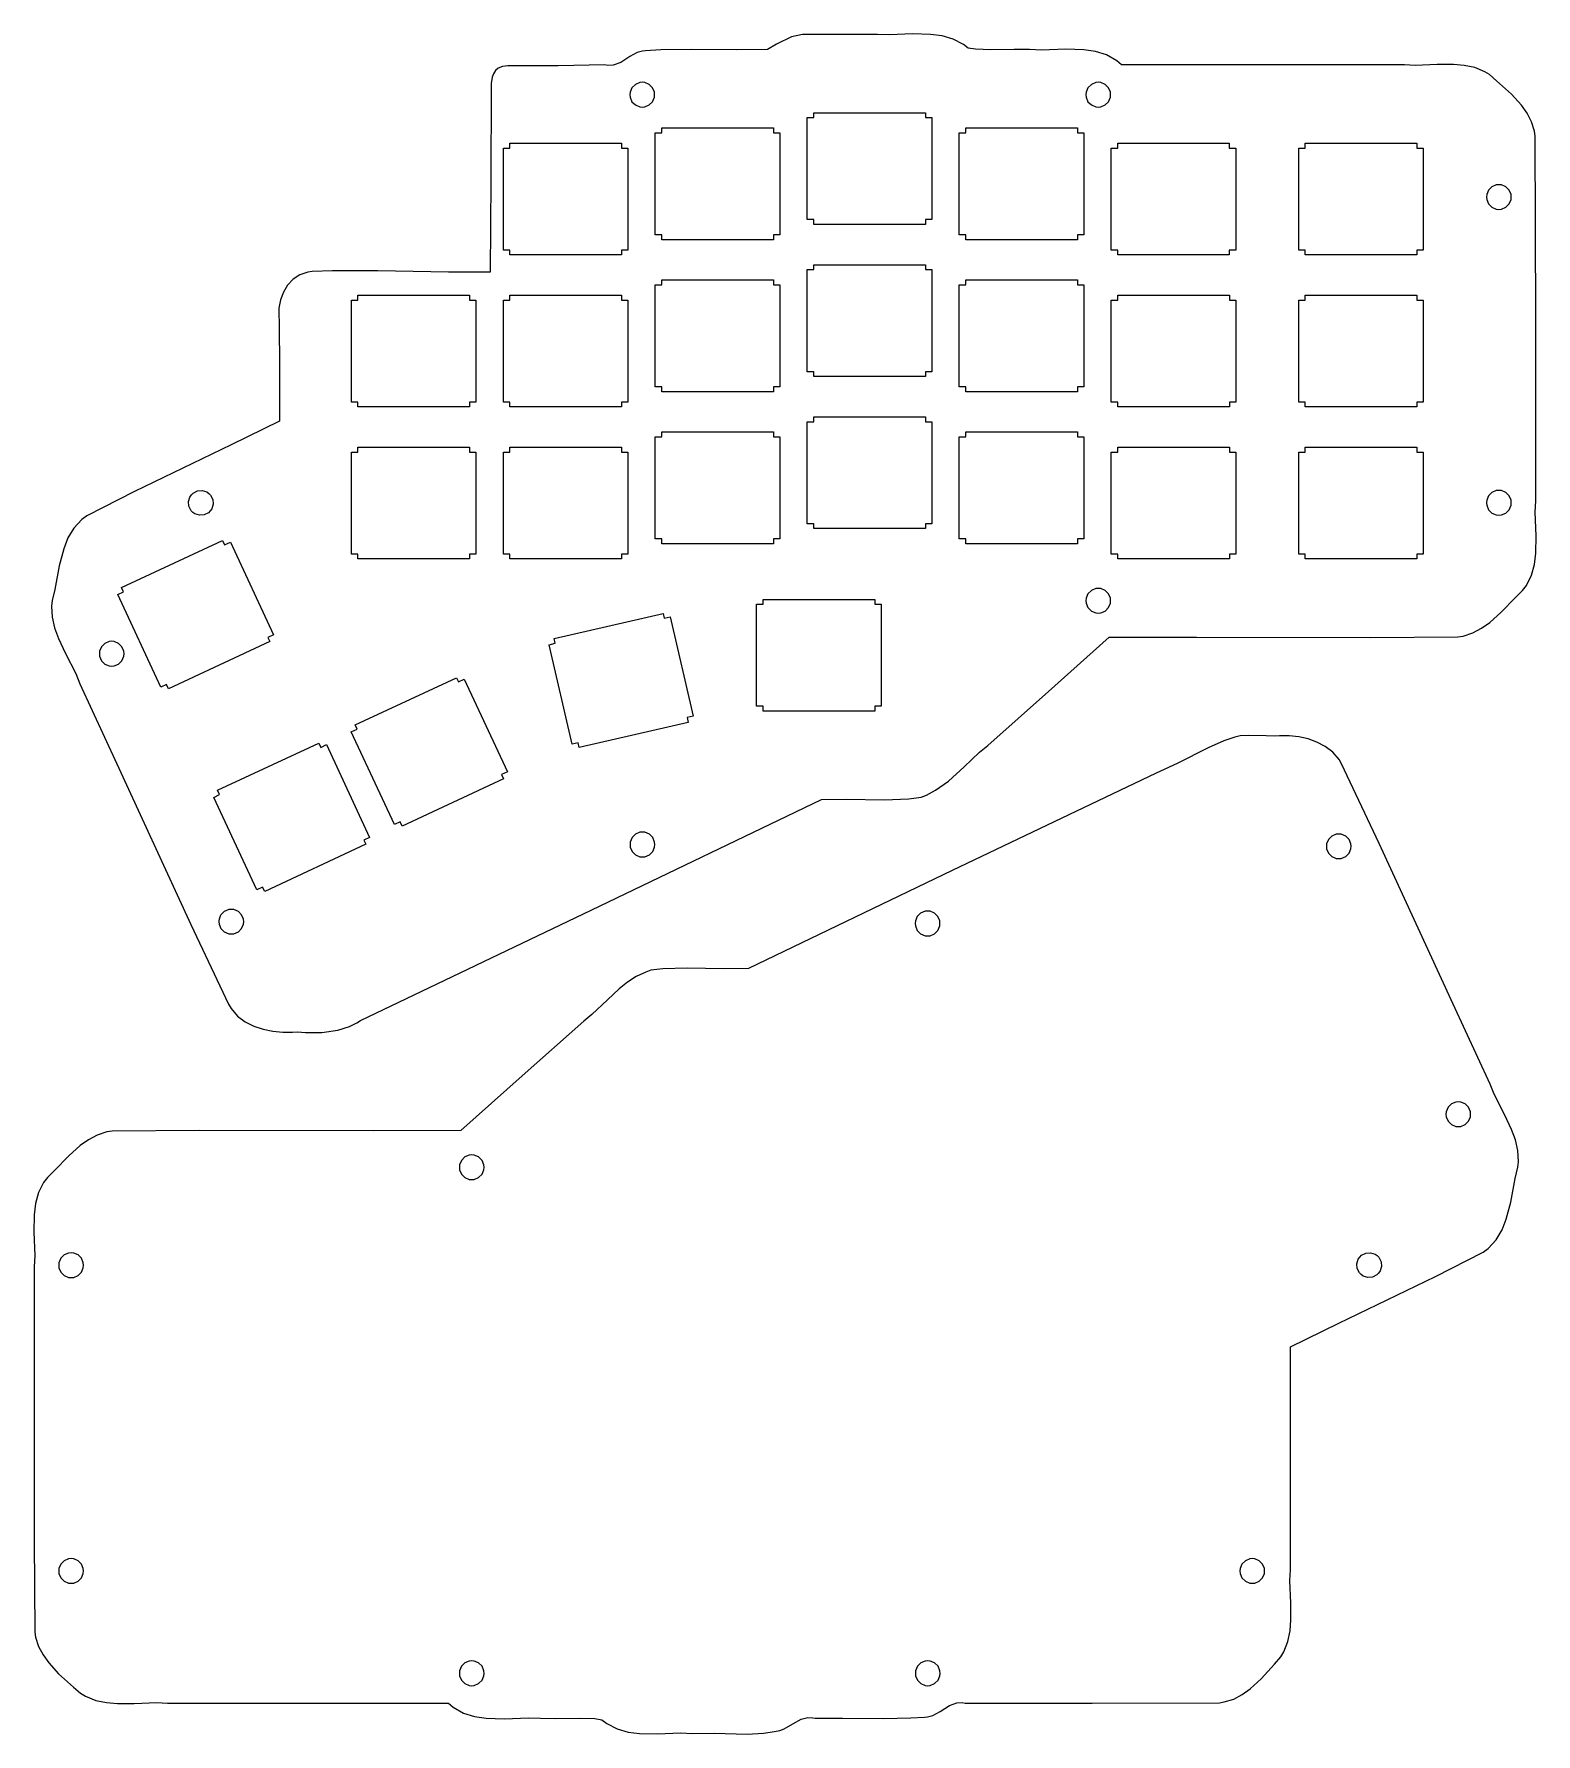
# Model space of a CAD drawing. Extents: x 0.4 to 23.1, y 0.3 to 9.
# Drawn here: x 7.87 to 15.28, y 0.32 to 8.7 of the extents above; entities that cross this region are included whole.
import ezdxf

# ---------------------------------------------------------------- set-up
doc = ezdxf.new("R2010")
doc.units = 0
doc.layers.get('0').update_dxf_attribs({"linetype": 'CONTINUOUS'})

msp = doc.modelspace()

# ---------------------------------------------------------------- linework, layer by layer
at = {"color": 7}
for p, q in [((11.531667, 8.654167), (11.486667, 8.6275)), ((11.605833, 8.69), (11.531667, 8.654167)), ((11.659167, 8.701667), (11.605833, 8.69)), ((11.6875, 8.701667), (11.659167, 8.701667)), ((11.859167, 8.7025), (11.6875, 8.701667)), ((11.6875, 8.701667), (11.6875, 8.701667)), ((12.03, 8.7025), (11.859167, 8.7025)), ((12.086667, 8.7), (12.03, 8.7025)), ((12.204167, 8.704167), (12.086667, 8.7)), ((12.291667, 8.7025), (12.204167, 8.704167)), ((12.348333, 8.695), (12.291667, 8.7025)), ((12.4025, 8.679167), (12.348333, 8.695)), ((12.453333, 8.6525), (12.4025, 8.679167)), ((12.4775, 8.634167), (12.453333, 8.6525)), ((10.7625, 8.564167), (10.725833, 8.550833)), ((10.808333, 8.593333), (10.7625, 8.564167)), ((10.844167, 8.6125), (10.808333, 8.593333)), ((10.870833, 8.62), (10.844167, 8.6125)), ((10.885, 8.620833), (10.870833, 8.62)), ((10.96, 8.625833), (10.885, 8.620833)), ((11.11, 8.628333), (10.96, 8.625833)), ((11.335833, 8.625833), (11.11, 8.628333)), ((11.486667, 8.6275), (11.335833, 8.625833)), ((12.513333, 8.629167), (12.4775, 8.634167)), ((12.588333, 8.625833), (12.513333, 8.629167)), ((12.704167, 8.628333), (12.588333, 8.625833)), ((12.78, 8.6275), (12.704167, 8.628333)), ((12.838333, 8.625), (12.78, 8.6275)), ((12.958333, 8.629167), (12.838333, 8.625)), ((13.0475, 8.626667), (12.958333, 8.629167)), ((13.105, 8.618333), (13.0475, 8.626667)), ((13.16, 8.601667), (13.105, 8.618333)), ((13.210833, 8.5725), (13.16, 8.601667)), ((13.234167, 8.5525), (13.210833, 8.5725)), ((10.128333, 8.490833), (10.124167, 8.46)), ((10.134167, 8.508333), (10.128333, 8.490833)), ((10.144167, 8.523333), (10.134167, 8.508333)), ((10.158333, 8.535), (10.144167, 8.523333)), ((10.179167, 8.543333), (10.158333, 8.535)), ((10.205833, 8.5475), (10.179167, 8.543333)), ((10.2225, 8.5475), (10.205833, 8.5475)), ((10.453333, 8.5475), (10.2225, 8.5475)), ((10.685, 8.5525), (10.453333, 8.5475)), ((10.699167, 8.549167), (10.685, 8.5525)), ((10.725833, 8.550833), (10.699167, 8.549167)), ((14.63, 8.5525), (13.234167, 8.5525)), ((14.6825, 8.549167), (14.63, 8.5525)), ((14.790833, 8.553333), (14.6825, 8.549167)), ((14.871667, 8.554167), (14.790833, 8.553333)), ((14.925, 8.549167), (14.871667, 8.554167)), ((14.976667, 8.538333), (14.925, 8.549167)), ((15.025833, 8.518333), (14.976667, 8.538333)), ((15.049167, 8.504167), (15.025833, 8.518333)), ((15.085, 8.473333), (15.049167, 8.504167)), ((15.158333, 8.4075), (15.085, 8.473333)), ((10.123333, 8.436667), (10.121667, 7.983333)), ((10.124167, 8.46), (10.123333, 8.436667)), ((10.809167, 8.4175), (10.808333, 8.405)), ((10.808333, 8.405), (10.809167, 8.3925)), ((10.808333, 8.405), (10.808333, 8.405)), ((10.818333, 8.439167), (10.809167, 8.4175)), ((10.809167, 8.3925), (10.818333, 8.37)), ((10.835, 8.455833), (10.818333, 8.439167)), ((10.856667, 8.465), (10.835, 8.455833)), ((10.869167, 8.465833), (10.856667, 8.465)), ((10.881667, 8.465), (10.869167, 8.465833)), ((10.903333, 8.455833), (10.881667, 8.465)), ((10.92, 8.439167), (10.903333, 8.455833)), ((10.929167, 8.4175), (10.92, 8.439167)), ((10.92, 8.37), (10.929167, 8.3925)), ((10.93, 8.405), (10.929167, 8.4175)), ((10.929167, 8.3925), (10.93, 8.405)), ((13.059167, 8.4175), (13.058333, 8.405)), ((13.058333, 8.405), (13.059167, 8.3925)), ((13.058333, 8.405), (13.058333, 8.405)), ((13.068333, 8.439167), (13.059167, 8.4175)), ((13.059167, 8.3925), (13.068333, 8.37)), ((13.085, 8.455833), (13.068333, 8.439167)), ((13.106667, 8.465), (13.085, 8.455833)), ((13.119167, 8.465833), (13.106667, 8.465)), ((13.131667, 8.465), (13.119167, 8.465833)), ((13.153333, 8.455833), (13.131667, 8.465)), ((13.17, 8.439167), (13.153333, 8.455833)), ((13.179167, 8.4175), (13.17, 8.439167)), ((13.17, 8.37), (13.179167, 8.3925)), ((13.18, 8.405), (13.179167, 8.4175)), ((13.179167, 8.3925), (13.18, 8.405)), ((15.2075, 8.353333), (15.158333, 8.4075)), ((10.818333, 8.37), (10.835, 8.354167)), ((10.835, 8.354167), (10.856667, 8.344167)), ((10.856667, 8.344167), (10.869167, 8.343333)), ((10.869167, 8.343333), (10.881667, 8.344167)), ((10.881667, 8.344167), (10.903333, 8.354167)), ((10.903333, 8.354167), (10.92, 8.37)), ((11.715, 8.291667), (11.715, 8.315833)), ((11.715, 8.315833), (12.266667, 8.315833)), ((12.266667, 8.315833), (12.266667, 8.291667)), ((12.266667, 8.315833), (12.266667, 8.315833)), ((13.068333, 8.37), (13.085, 8.354167)), ((13.085, 8.354167), (13.106667, 8.344167)), ((13.106667, 8.344167), (13.119167, 8.343333)), ((13.119167, 8.343333), (13.131667, 8.344167)), ((13.131667, 8.344167), (13.153333, 8.354167)), ((13.153333, 8.354167), (13.17, 8.37)), ((15.235, 8.313333), (15.2075, 8.353333)), ((15.2575, 8.270833), (15.235, 8.313333)), ((10.965, 8.216667), (10.965, 8.240833)), ((10.965, 8.240833), (11.516667, 8.240833)), ((11.516667, 8.240833), (11.516667, 8.216667)), ((11.683333, 7.788333), (11.683333, 8.291667)), ((11.683333, 8.291667), (11.715, 8.291667)), ((12.266667, 8.291667), (12.2975, 8.291667)), ((12.2975, 8.291667), (12.2975, 7.788333)), ((12.465, 8.240833), (13.016667, 8.240833)), ((12.465, 8.216667), (12.465, 8.240833)), ((12.465, 8.240833), (12.465, 8.240833)), ((13.016667, 8.240833), (13.016667, 8.216667)), ((15.271667, 8.225), (15.2575, 8.270833)), ((15.275833, 8.2), (15.271667, 8.225)), ((10.184167, 7.638333), (10.184167, 8.141667)), ((10.184167, 8.141667), (10.215, 8.141667)), ((10.215, 8.141667), (10.215, 8.165833)), ((10.215, 8.165833), (10.766667, 8.165833)), ((10.766667, 8.165833), (10.766667, 8.141667)), ((10.766667, 8.141667), (10.798333, 8.141667)), ((10.798333, 8.141667), (10.798333, 7.638333)), ((10.933333, 7.713333), (10.933333, 8.216667)), ((10.933333, 8.216667), (10.965, 8.216667)), ((11.516667, 8.216667), (11.5475, 8.216667)), ((11.5475, 8.216667), (11.5475, 7.713333)), ((12.433333, 7.713333), (12.433333, 8.216667)), ((12.433333, 8.216667), (12.465, 8.216667)), ((13.016667, 8.216667), (13.0475, 8.216667)), ((13.0475, 8.216667), (13.0475, 7.713333)), ((13.183333, 7.6375), (13.183333, 8.141667)), ((13.183333, 8.141667), (13.215, 8.141667)), ((13.215, 8.141667), (13.215, 8.165)), ((13.215, 8.165), (13.765833, 8.165)), ((13.765833, 8.165), (13.765833, 8.141667)), ((13.765833, 8.165), (13.765833, 8.165)), ((13.765833, 8.141667), (13.7975, 8.141667)), ((13.7975, 8.141667), (13.7975, 7.6375)), ((14.108333, 7.638333), (14.108333, 8.141667)), ((14.108333, 8.141667), (14.14, 8.141667)), ((14.14, 8.141667), (14.14, 8.165833)), ((14.14, 8.165833), (14.691667, 8.165833)), ((14.691667, 8.165833), (14.691667, 8.141667)), ((14.691667, 8.141667), (14.7225, 8.141667)), ((14.7225, 8.141667), (14.7225, 7.638333)), ((15.278333, 7.300833), (15.275833, 8.2)), ((10.121667, 7.983333), (10.119167, 7.53)), ((15.035833, 7.9125), (15.035, 7.9)), ((15.035, 7.9), (15.035833, 7.8875)), ((15.035, 7.9), (15.035, 7.9)), ((15.045, 7.934167), (15.035833, 7.9125)), ((15.035833, 7.8875), (15.045, 7.865833)), ((15.061667, 7.950833), (15.045, 7.934167)), ((15.083333, 7.96), (15.061667, 7.950833)), ((15.095833, 7.960833), (15.083333, 7.96)), ((15.108333, 7.96), (15.095833, 7.960833)), ((15.13, 7.950833), (15.108333, 7.96)), ((15.146667, 7.934167), (15.13, 7.950833)), ((15.155833, 7.9125), (15.146667, 7.934167)), ((15.146667, 7.865833), (15.155833, 7.8875)), ((15.156667, 7.9), (15.155833, 7.9125)), ((15.155833, 7.8875), (15.156667, 7.9)), ((15.045, 7.865833), (15.061667, 7.849167)), ((15.061667, 7.849167), (15.083333, 7.84)), ((15.083333, 7.84), (15.095833, 7.839167)), ((15.095833, 7.839167), (15.108333, 7.84)), ((15.108333, 7.84), (15.13, 7.849167)), ((15.13, 7.849167), (15.146667, 7.865833)), ((11.715, 7.788333), (11.683333, 7.788333)), ((11.715, 7.764167), (11.715, 7.788333)), ((12.266667, 7.764167), (11.715, 7.764167)), ((12.2975, 7.788333), (12.266667, 7.788333)), ((12.266667, 7.788333), (12.266667, 7.764167)), ((10.215, 7.638333), (10.184167, 7.638333)), ((10.215, 7.614167), (10.215, 7.638333)), ((10.798333, 7.638333), (10.766667, 7.638333)), ((10.766667, 7.638333), (10.766667, 7.614167)), ((10.798333, 7.638333), (10.798333, 7.638333)), ((10.965, 7.713333), (10.933333, 7.713333)), ((10.965, 7.689167), (10.965, 7.713333)), ((11.516667, 7.689167), (10.965, 7.689167)), ((11.5475, 7.713333), (11.516667, 7.713333)), ((11.516667, 7.713333), (11.516667, 7.689167)), ((11.5475, 7.713333), (11.5475, 7.713333)), ((12.465, 7.713333), (12.433333, 7.713333)), ((12.465, 7.689167), (12.465, 7.713333)), ((13.016667, 7.689167), (12.465, 7.689167)), ((13.0475, 7.713333), (13.016667, 7.713333)), ((13.016667, 7.713333), (13.016667, 7.689167)), ((13.215, 7.6375), (13.183333, 7.6375)), ((13.215, 7.614167), (13.215, 7.6375)), ((13.7975, 7.6375), (13.765833, 7.6375)), ((13.765833, 7.6375), (13.765833, 7.614167)), ((14.14, 7.638333), (14.108333, 7.638333)), ((14.108333, 7.638333), (14.108333, 7.638333)), ((14.14, 7.614167), (14.14, 7.638333)), ((14.7225, 7.638333), (14.691667, 7.638333)), ((14.691667, 7.638333), (14.691667, 7.614167)), ((10.766667, 7.614167), (10.215, 7.614167)), ((11.715, 7.565833), (12.266667, 7.565833)), ((11.715, 7.541667), (11.715, 7.565833)), ((11.715, 7.565833), (11.715, 7.565833)), ((12.266667, 7.565833), (12.266667, 7.541667)), ((13.765833, 7.614167), (13.215, 7.614167)), ((14.691667, 7.614167), (14.14, 7.614167)), ((9.119167, 7.465), (9.098333, 7.430833)), ((9.146667, 7.494167), (9.119167, 7.465)), ((9.18, 7.516667), (9.146667, 7.494167)), ((9.219167, 7.53), (9.18, 7.516667)), ((9.240833, 7.5325), (9.219167, 7.53)), ((9.340833, 7.535833), (9.240833, 7.5325)), ((9.564167, 7.535833), (9.340833, 7.535833)), ((9.9125, 7.53), (9.564167, 7.535833)), ((10.119167, 7.53), (9.9125, 7.53)), ((10.933333, 6.963333), (10.933333, 7.466667)), ((10.933333, 7.466667), (10.965, 7.466667)), ((10.965, 7.466667), (10.965, 7.490833)), ((10.965, 7.490833), (11.516667, 7.490833)), ((11.516667, 7.490833), (11.516667, 7.466667)), ((11.516667, 7.466667), (11.5475, 7.466667)), ((11.5475, 7.466667), (11.5475, 6.963333)), ((11.683333, 7.038333), (11.683333, 7.541667)), ((11.683333, 7.541667), (11.715, 7.541667)), ((12.266667, 7.541667), (12.2975, 7.541667)), ((12.2975, 7.541667), (12.2975, 7.038333)), ((12.433333, 6.963333), (12.433333, 7.466667)), ((12.433333, 7.466667), (12.465, 7.466667)), ((12.465, 7.490833), (13.016667, 7.490833)), ((12.465, 7.466667), (12.465, 7.490833)), ((12.465, 7.490833), (12.465, 7.490833)), ((13.016667, 7.490833), (13.016667, 7.466667)), ((13.016667, 7.466667), (13.0475, 7.466667)), ((13.0475, 7.466667), (13.0475, 6.963333)), ((9.083333, 7.3925), (9.075833, 7.351667)), ((9.098333, 7.430833), (9.083333, 7.3925)), ((9.434167, 6.888333), (9.434167, 7.391667)), ((9.434167, 7.391667), (9.465, 7.391667)), ((9.465, 7.391667), (9.465, 7.415833)), ((9.465, 7.415833), (10.016667, 7.415833)), ((10.016667, 7.415833), (10.016667, 7.391667)), ((10.016667, 7.391667), (10.048333, 7.391667)), ((10.048333, 7.391667), (10.048333, 6.888333)), ((10.184167, 6.888333), (10.184167, 7.391667)), ((10.184167, 7.391667), (10.215, 7.391667)), ((10.215, 7.391667), (10.215, 7.415833)), ((10.215, 7.415833), (10.766667, 7.415833)), ((10.766667, 7.415833), (10.766667, 7.391667)), ((10.766667, 7.391667), (10.798333, 7.391667)), ((10.798333, 7.391667), (10.798333, 6.888333)), ((13.183333, 6.888333), (13.183333, 7.391667)), ((13.183333, 7.391667), (13.215, 7.391667)), ((13.215, 7.415833), (13.766667, 7.415833)), ((13.215, 7.391667), (13.215, 7.415833)), ((13.215, 7.415833), (13.215, 7.415833)), ((13.766667, 7.415833), (13.766667, 7.391667)), ((13.766667, 7.391667), (13.7975, 7.391667)), ((13.7975, 7.391667), (13.7975, 6.888333)), ((14.108333, 6.888333), (14.108333, 7.391667)), ((14.108333, 7.391667), (14.14, 7.391667)), ((14.14, 7.415833), (14.691667, 7.415833)), ((14.14, 7.391667), (14.14, 7.415833)), ((14.14, 7.415833), (14.14, 7.415833)), ((14.691667, 7.415833), (14.691667, 7.391667)), ((14.691667, 7.391667), (14.7225, 7.391667)), ((14.7225, 7.391667), (14.7225, 6.888333)), ((9.075833, 7.351667), (9.075, 7.310833)), ((9.075, 7.310833), (9.0775, 7.29)), ((15.2775, 6.400833), (15.278333, 7.300833)), ((9.0775, 7.29), (9.078333, 7.0425)), ((9.078333, 7.0425), (9.078333, 6.794167)), ((10.965, 6.963333), (10.933333, 6.963333)), ((10.965, 6.939167), (10.965, 6.963333)), ((11.5475, 6.963333), (11.516667, 6.963333)), ((11.516667, 6.963333), (11.516667, 6.939167)), ((11.5475, 6.963333), (11.5475, 6.963333)), ((11.715, 7.038333), (11.683333, 7.038333)), ((11.715, 7.014167), (11.715, 7.038333)), ((12.266667, 7.014167), (11.715, 7.014167)), ((12.2975, 7.038333), (12.266667, 7.038333)), ((12.266667, 7.038333), (12.266667, 7.014167)), ((12.465, 6.963333), (12.433333, 6.963333)), ((12.465, 6.939167), (12.465, 6.963333)), ((13.0475, 6.963333), (13.016667, 6.963333)), ((13.016667, 6.963333), (13.016667, 6.939167)), ((9.465, 6.888333), (9.434167, 6.888333)), ((9.465, 6.864167), (9.465, 6.888333)), ((10.048333, 6.888333), (10.016667, 6.888333)), ((10.016667, 6.888333), (10.016667, 6.864167)), ((10.048333, 6.888333), (10.048333, 6.888333)), ((10.215, 6.888333), (10.184167, 6.888333)), ((10.215, 6.864167), (10.215, 6.888333)), ((10.798333, 6.888333), (10.766667, 6.888333)), ((10.766667, 6.888333), (10.766667, 6.864167)), ((10.798333, 6.888333), (10.798333, 6.888333)), ((11.516667, 6.939167), (10.965, 6.939167)), ((13.016667, 6.939167), (12.465, 6.939167)), ((13.215, 6.888333), (13.183333, 6.888333)), ((13.215, 6.864167), (13.215, 6.888333)), ((13.7975, 6.888333), (13.766667, 6.888333)), ((13.766667, 6.888333), (13.766667, 6.864167)), ((14.14, 6.888333), (14.108333, 6.888333)), ((14.14, 6.864167), (14.14, 6.888333)), ((14.7225, 6.888333), (14.691667, 6.888333)), ((14.691667, 6.888333), (14.691667, 6.864167)), ((9.078333, 6.794167), (8.840833, 6.6775)), ((10.016667, 6.864167), (9.465, 6.864167)), ((10.766667, 6.864167), (10.215, 6.864167)), ((11.715, 6.815833), (12.266667, 6.815833)), ((11.715, 6.791667), (11.715, 6.815833)), ((11.715, 6.815833), (11.715, 6.815833)), ((12.266667, 6.815833), (12.266667, 6.791667)), ((13.766667, 6.864167), (13.215, 6.864167)), ((14.691667, 6.864167), (14.14, 6.864167)), ((10.933333, 6.213333), (10.933333, 6.716667)), ((10.933333, 6.716667), (10.965, 6.716667)), ((10.965, 6.716667), (10.965, 6.740833)), ((10.965, 6.740833), (11.516667, 6.740833)), ((11.516667, 6.740833), (11.516667, 6.716667)), ((11.516667, 6.716667), (11.5475, 6.716667)), ((11.5475, 6.716667), (11.5475, 6.213333)), ((11.683333, 6.288333), (11.683333, 6.791667)), ((11.683333, 6.791667), (11.715, 6.791667)), ((12.266667, 6.791667), (12.2975, 6.791667)), ((12.2975, 6.791667), (12.2975, 6.288333)), ((12.433333, 6.213333), (12.433333, 6.716667)), ((12.433333, 6.716667), (12.465, 6.716667)), ((12.465, 6.740833), (13.016667, 6.740833)), ((12.465, 6.716667), (12.465, 6.740833)), ((12.465, 6.740833), (12.465, 6.740833)), ((13.016667, 6.740833), (13.016667, 6.716667)), ((13.016667, 6.716667), (13.0475, 6.716667)), ((13.0475, 6.716667), (13.0475, 6.213333)), ((8.840833, 6.6775), (8.364167, 6.446667)), ((9.434167, 6.641667), (9.465, 6.641667)), ((9.434167, 6.138333), (9.434167, 6.641667)), ((9.434167, 6.641667), (9.434167, 6.641667)), ((9.465, 6.641667), (9.465, 6.665833)), ((9.465, 6.665833), (10.016667, 6.665833)), ((10.016667, 6.665833), (10.016667, 6.641667)), ((10.016667, 6.641667), (10.048333, 6.641667)), ((10.048333, 6.641667), (10.048333, 6.138333)), ((10.184167, 6.138333), (10.184167, 6.641667)), ((10.184167, 6.641667), (10.215, 6.641667)), ((10.215, 6.641667), (10.215, 6.665833)), ((10.215, 6.665833), (10.766667, 6.665833)), ((10.766667, 6.665833), (10.766667, 6.641667)), ((10.766667, 6.641667), (10.798333, 6.641667)), ((10.798333, 6.641667), (10.798333, 6.138333)), ((13.183333, 6.138333), (13.183333, 6.641667)), ((13.183333, 6.641667), (13.215, 6.641667)), ((13.215, 6.665833), (13.766667, 6.665833)), ((13.215, 6.641667), (13.215, 6.665833)), ((13.215, 6.665833), (13.215, 6.665833)), ((13.766667, 6.665833), (13.766667, 6.641667)), ((13.766667, 6.641667), (13.7975, 6.641667)), ((13.7975, 6.641667), (13.7975, 6.138333)), ((14.108333, 6.138333), (14.108333, 6.641667)), ((14.108333, 6.641667), (14.14, 6.641667)), ((14.14, 6.665833), (14.691667, 6.665833)), ((14.14, 6.641667), (14.14, 6.665833)), ((14.14, 6.665833), (14.14, 6.665833)), ((14.691667, 6.665833), (14.691667, 6.641667)), ((14.691667, 6.641667), (14.7225, 6.641667)), ((14.7225, 6.641667), (14.7225, 6.138333)), ((8.364167, 6.446667), (8.128333, 6.326667)), ((8.63, 6.3975), (8.636667, 6.42)), ((8.631667, 6.374167), (8.63, 6.3975)), ((8.6425, 6.3525), (8.631667, 6.374167)), ((8.636667, 6.42), (8.644167, 6.43)), ((8.644167, 6.43), (8.6525, 6.439167)), ((8.6525, 6.439167), (8.674167, 6.45)), ((8.674167, 6.45), (8.6975, 6.451667)), ((8.6975, 6.451667), (8.72, 6.445)), ((8.72, 6.445), (8.73, 6.4375)), ((8.73, 6.4375), (8.739167, 6.429167)), ((8.73, 6.4375), (8.73, 6.4375)), ((8.739167, 6.429167), (8.75, 6.4075)), ((8.751667, 6.384167), (8.745, 6.361667)), ((8.75, 6.4075), (8.751667, 6.384167)), ((15.035833, 6.404167), (15.035, 6.391667)), ((15.035, 6.391667), (15.035833, 6.379167)), ((15.035, 6.391667), (15.035, 6.391667)), ((15.045, 6.425833), (15.035833, 6.404167)), ((15.035833, 6.379167), (15.045, 6.3575)), ((15.061667, 6.4425), (15.045, 6.425833)), ((15.083333, 6.451667), (15.061667, 6.4425)), ((15.095833, 6.4525), (15.083333, 6.451667)), ((15.108333, 6.451667), (15.095833, 6.4525)), ((15.13, 6.4425), (15.108333, 6.451667)), ((15.146667, 6.425833), (15.13, 6.4425)), ((15.155833, 6.404167), (15.146667, 6.425833)), ((15.146667, 6.3575), (15.155833, 6.379167)), ((15.156667, 6.391667), (15.155833, 6.404167)), ((15.155833, 6.379167), (15.156667, 6.391667)), ((15.275, 6.345), (15.2775, 6.400833)), ((8.103333, 6.309167), (8.064167, 6.266667)), ((8.128333, 6.326667), (8.103333, 6.309167)), ((8.651667, 6.344167), (8.6425, 6.3525)), ((8.661667, 6.336667), (8.651667, 6.344167)), ((8.684167, 6.33), (8.661667, 6.336667)), ((8.7075, 6.331667), (8.684167, 6.33)), ((8.729167, 6.3425), (8.7075, 6.331667)), ((8.7375, 6.351667), (8.729167, 6.3425)), ((8.745, 6.361667), (8.7375, 6.351667)), ((15.045, 6.3575), (15.061667, 6.340833)), ((15.061667, 6.340833), (15.083333, 6.331667)), ((15.083333, 6.331667), (15.095833, 6.330833)), ((15.095833, 6.330833), (15.108333, 6.331667)), ((15.108333, 6.331667), (15.13, 6.340833)), ((15.13, 6.340833), (15.146667, 6.3575)), ((15.279167, 6.229167), (15.275, 6.345)), ((8.035, 6.218333), (8.014167, 6.165)), ((8.064167, 6.266667), (8.035, 6.218333)), ((10.965, 6.213333), (10.933333, 6.213333)), ((10.965, 6.189167), (10.965, 6.213333)), ((11.5475, 6.213333), (11.516667, 6.213333)), ((11.516667, 6.213333), (11.516667, 6.189167)), ((11.5475, 6.213333), (11.5475, 6.213333)), ((11.715, 6.288333), (11.683333, 6.288333)), ((11.715, 6.264167), (11.715, 6.288333)), ((12.266667, 6.264167), (11.715, 6.264167)), ((12.2975, 6.288333), (12.266667, 6.288333)), ((12.266667, 6.288333), (12.266667, 6.264167)), ((12.465, 6.213333), (12.433333, 6.213333)), ((12.465, 6.189167), (12.465, 6.213333)), ((13.0475, 6.213333), (13.016667, 6.213333)), ((13.016667, 6.213333), (13.016667, 6.189167)), ((15.278333, 6.143333), (15.279167, 6.229167)), ((8.014167, 6.165), (7.9925, 6.08)), ((8.299167, 5.973333), (8.798333, 6.205833)), ((8.798333, 6.205833), (8.808333, 6.184167)), ((8.808333, 6.184167), (8.8375, 6.1975)), ((8.8375, 6.1975), (9.05, 5.740833)), ((9.465, 6.138333), (9.434167, 6.138333)), ((9.465, 6.114167), (9.465, 6.138333)), ((10.048333, 6.138333), (10.016667, 6.138333)), ((10.016667, 6.138333), (10.016667, 6.114167)), ((10.215, 6.138333), (10.184167, 6.138333)), ((10.215, 6.114167), (10.215, 6.138333)), ((10.766667, 6.138333), (10.766667, 6.114167)), ((10.798333, 6.138333), (10.766667, 6.138333)), ((10.766667, 6.138333), (10.766667, 6.138333)), ((11.516667, 6.189167), (10.965, 6.189167)), ((13.016667, 6.189167), (12.465, 6.189167)), ((13.215, 6.138333), (13.183333, 6.138333)), ((13.215, 6.114167), (13.215, 6.138333)), ((13.7975, 6.138333), (13.766667, 6.138333)), ((13.766667, 6.138333), (13.766667, 6.114167)), ((14.14, 6.138333), (14.108333, 6.138333)), ((14.14, 6.114167), (14.14, 6.138333)), ((14.7225, 6.138333), (14.691667, 6.138333)), ((14.691667, 6.138333), (14.691667, 6.114167)), ((15.271667, 6.0875), (15.278333, 6.143333)), ((7.9925, 6.08), (7.970833, 5.964167)), ((10.016667, 6.114167), (9.465, 6.114167)), ((10.766667, 6.114167), (10.215, 6.114167)), ((13.766667, 6.114167), (13.215, 6.114167)), ((14.691667, 6.114167), (14.14, 6.114167)), ((15.256667, 6.034167), (15.271667, 6.0875)), ((7.970833, 5.964167), (7.956667, 5.909167)), ((8.309167, 5.951667), (8.299167, 5.973333)), ((13.085, 5.959167), (13.068333, 5.9425)), ((13.106667, 5.968333), (13.085, 5.959167)), ((13.119167, 5.969167), (13.106667, 5.968333)), ((13.131667, 5.968333), (13.119167, 5.969167)), ((13.153333, 5.959167), (13.131667, 5.968333)), ((13.17, 5.9425), (13.153333, 5.959167)), ((15.178333, 5.925), (15.213333, 5.959167)), ((15.213333, 5.959167), (15.231667, 5.983333)), ((15.231667, 5.983333), (15.256667, 6.034167)), ((7.956667, 5.909167), (7.954167, 5.880833)), ((7.954167, 5.880833), (7.9575, 5.826667)), ((8.280833, 5.938333), (8.309167, 5.951667)), ((8.493333, 5.481667), (8.280833, 5.938333)), ((8.280833, 5.938333), (8.280833, 5.938333)), ((11.433333, 5.3875), (11.433333, 5.891667)), ((11.433333, 5.891667), (11.465, 5.891667)), ((11.465, 5.891667), (11.465, 5.915)), ((11.465, 5.915), (12.015833, 5.915)), ((12.015833, 5.915), (12.015833, 5.891667)), ((12.015833, 5.891667), (12.0475, 5.891667)), ((12.0475, 5.891667), (12.0475, 5.3875)), ((13.059167, 5.920833), (13.058333, 5.908333)), ((13.058333, 5.908333), (13.059167, 5.895833)), ((13.058333, 5.908333), (13.058333, 5.908333)), ((13.068333, 5.9425), (13.059167, 5.920833)), ((13.059167, 5.895833), (13.068333, 5.874167)), ((13.068333, 5.874167), (13.085, 5.8575)), ((13.153333, 5.8575), (13.17, 5.874167)), ((13.179167, 5.920833), (13.17, 5.9425)), ((13.17, 5.874167), (13.179167, 5.895833)), ((13.18, 5.908333), (13.179167, 5.920833)), ((13.179167, 5.895833), (13.18, 5.908333)), ((15.1075, 5.8525), (15.178333, 5.925)), ((7.9575, 5.826667), (7.969167, 5.774167)), ((10.435, 5.721667), (10.971667, 5.845)), ((10.971667, 5.845), (10.9775, 5.8225)), ((10.9775, 5.8225), (11.0075, 5.829167)), ((11.0075, 5.829167), (11.120833, 5.338333)), ((13.085, 5.8575), (13.106667, 5.848333)), ((13.106667, 5.848333), (13.119167, 5.8475)), ((13.119167, 5.8475), (13.131667, 5.848333)), ((13.131667, 5.848333), (13.153333, 5.8575)), ((15.010833, 5.7725), (15.050833, 5.801667)), ((15.050833, 5.801667), (15.1075, 5.8525)), ((7.969167, 5.774167), (7.988333, 5.7225)), ((7.988333, 5.7225), (8.023333, 5.6475)), ((8.238333, 5.706667), (8.216667, 5.6975)), ((8.250833, 5.708333), (8.238333, 5.706667)), ((8.263333, 5.706667), (8.250833, 5.708333)), ((8.285, 5.6975), (8.263333, 5.706667)), ((9.031667, 5.706667), (8.531667, 5.473333)), ((9.05, 5.740833), (9.021667, 5.7275)), ((9.021667, 5.7275), (9.031667, 5.706667)), ((10.44, 5.698333), (10.435, 5.721667)), ((12.873333, 5.460833), (13.173333, 5.728333)), ((13.173333, 5.728333), (13.603333, 5.728333)), ((13.603333, 5.728333), (14.463333, 5.7275)), ((14.463333, 5.7275), (14.894167, 5.73)), ((14.894167, 5.73), (14.919167, 5.734167)), ((14.919167, 5.734167), (14.9675, 5.749167)), ((14.9675, 5.749167), (15.010833, 5.7725)), ((8.023333, 5.6475), (8.073333, 5.549167)), ((8.190833, 5.659167), (8.19, 5.646667)), ((8.19, 5.646667), (8.190833, 5.634167)), ((8.19, 5.646667), (8.19, 5.646667)), ((8.2, 5.680833), (8.190833, 5.659167)), ((8.190833, 5.634167), (8.2, 5.6125)), ((8.216667, 5.6975), (8.2, 5.680833)), ((8.301667, 5.680833), (8.285, 5.6975)), ((8.310833, 5.659167), (8.301667, 5.680833)), ((8.301667, 5.6125), (8.310833, 5.634167)), ((8.311667, 5.646667), (8.310833, 5.659167)), ((8.310833, 5.634167), (8.311667, 5.646667)), ((10.409167, 5.690833), (10.44, 5.698333)), ((10.5225, 5.2), (10.409167, 5.690833)), ((8.073333, 5.549167), (8.093333, 5.498333)), ((8.2, 5.6125), (8.216667, 5.595833)), ((8.216667, 5.595833), (8.238333, 5.586667)), ((8.238333, 5.586667), (8.250833, 5.585833)), ((8.250833, 5.585833), (8.263333, 5.586667)), ((8.263333, 5.586667), (8.285, 5.595833)), ((8.285, 5.595833), (8.301667, 5.6125)), ((8.093333, 5.498333), (8.276667, 5.103333)), ((8.521667, 5.495), (8.493333, 5.481667)), ((8.531667, 5.473333), (8.521667, 5.495)), ((9.4525, 5.295833), (9.951667, 5.528333)), ((9.951667, 5.528333), (9.961667, 5.5075)), ((9.961667, 5.5075), (9.99, 5.520833)), ((9.99, 5.520833), (10.203333, 5.064167)), ((12.574167, 5.194167), (12.873333, 5.460833)), ((11.465, 5.3875), (11.433333, 5.3875)), ((11.465, 5.364167), (11.465, 5.3875)), ((12.0475, 5.3875), (12.015833, 5.3875)), ((12.015833, 5.3875), (12.015833, 5.364167)), ((12.0475, 5.3875), (12.0475, 5.3875)), ((9.4625, 5.274167), (9.4525, 5.295833)), ((11.095833, 5.308333), (10.558333, 5.184167)), ((11.120833, 5.338333), (11.090833, 5.331667)), ((11.090833, 5.331667), (11.095833, 5.308333)), ((11.095833, 5.308333), (11.095833, 5.308333)), ((12.015833, 5.364167), (11.465, 5.364167)), ((8.7725, 4.973333), (9.2725, 5.205833)), ((9.2725, 5.205833), (9.2825, 5.185)), ((9.433333, 5.260833), (9.4625, 5.274167)), ((9.646667, 4.804167), (9.433333, 5.260833)), ((10.553333, 5.2075), (10.5225, 5.2)), ((10.558333, 5.184167), (10.553333, 5.2075)), ((13.739167, 5.216667), (13.660833, 5.183333)), ((13.7925, 5.235), (13.739167, 5.216667)), ((13.82, 5.241667), (13.7925, 5.235)), ((13.8625, 5.244167), (13.82, 5.241667)), ((13.82, 5.241667), (13.82, 5.241667)), ((13.948333, 5.241667), (13.8625, 5.244167)), ((13.990833, 5.240833), (13.948333, 5.241667)), ((14.014167, 5.2425), (13.990833, 5.240833)), ((14.061667, 5.2425), (14.014167, 5.2425)), ((14.108333, 5.236667), (14.061667, 5.2425)), ((14.155, 5.226667), (14.108333, 5.236667)), ((14.198333, 5.210833), (14.155, 5.226667)), ((14.239167, 5.189167), (14.198333, 5.210833)), ((9.2825, 5.185), (9.310833, 5.198333)), ((9.310833, 5.198333), (9.523333, 4.740833)), ((12.4575, 5.089167), (12.533333, 5.161667)), ((12.533333, 5.161667), (12.574167, 5.194167)), ((13.660833, 5.183333), (13.508333, 5.105833)), ((14.275833, 5.160833), (14.239167, 5.189167)), ((14.3075, 5.125833), (14.275833, 5.160833)), ((14.32, 5.104167), (14.3075, 5.125833)), ((8.276667, 5.103333), (8.640833, 4.311667)), ((10.203333, 5.064167), (10.175, 5.050833)), ((10.175, 5.050833), (10.185, 5.029167)), ((10.175, 5.050833), (10.175, 5.050833)), ((12.38, 5.018333), (12.4575, 5.089167)), ((13.405, 5.058333), (12.398333, 4.576667)), ((13.508333, 5.105833), (13.405, 5.058333)), ((14.505833, 4.710833), (14.32, 5.104167)), ((8.754167, 4.938333), (8.7825, 4.951667)), ((8.7825, 4.951667), (8.7725, 4.973333)), ((10.185, 5.029167), (9.685, 4.795833)), ((12.245833, 4.939167), (12.270833, 4.949167)), ((12.270833, 4.949167), (12.316667, 4.973333)), ((12.316667, 4.973333), (12.38, 5.018333)), ((8.966667, 4.481667), (8.754167, 4.938333)), ((8.754167, 4.938333), (8.754167, 4.938333)), ((10.616667, 4.3825), (11.754167, 4.928333)), ((11.754167, 4.928333), (11.8775, 4.929167)), ((11.8775, 4.929167), (12.0625, 4.925833)), ((12.0625, 4.925833), (12.185, 4.931667)), ((12.185, 4.931667), (12.245833, 4.939167)), ((9.675, 4.8175), (9.646667, 4.804167)), ((9.685, 4.795833), (9.675, 4.8175)), ((9.505, 4.706667), (9.005833, 4.473333)), ((9.523333, 4.740833), (9.495, 4.7275)), ((9.495, 4.7275), (9.505, 4.706667)), ((10.81, 4.7175), (10.809167, 4.705833)), ((10.809167, 4.705833), (10.81, 4.693333)), ((10.809167, 4.705833), (10.809167, 4.705833)), ((10.819167, 4.74), (10.81, 4.7175)), ((10.835833, 4.756667), (10.819167, 4.74)), ((10.8575, 4.765833), (10.835833, 4.756667)), ((10.87, 4.766667), (10.8575, 4.765833)), ((10.8825, 4.765833), (10.87, 4.766667)), ((10.904167, 4.756667), (10.8825, 4.765833)), ((10.920833, 4.74), (10.904167, 4.756667)), ((10.93, 4.7175), (10.920833, 4.74)), ((10.930833, 4.705833), (10.93, 4.7175)), ((10.93, 4.693333), (10.930833, 4.705833)), ((14.245833, 4.709167), (14.245, 4.696667)), ((14.245, 4.696667), (14.245833, 4.684167)), ((14.255, 4.730833), (14.245833, 4.709167)), ((14.271667, 4.7475), (14.255, 4.730833)), ((14.293333, 4.756667), (14.271667, 4.7475)), ((14.305833, 4.7575), (14.293333, 4.756667)), ((14.318333, 4.756667), (14.305833, 4.7575)), ((14.34, 4.7475), (14.318333, 4.756667)), ((14.356667, 4.730833), (14.34, 4.7475)), ((14.365833, 4.709167), (14.356667, 4.730833)), ((14.366667, 4.696667), (14.365833, 4.709167)), ((14.365833, 4.684167), (14.366667, 4.696667)), ((14.366667, 4.696667), (14.366667, 4.696667)), ((14.87, 3.918333), (14.505833, 4.710833)), ((10.81, 4.693333), (10.819167, 4.670833)), ((10.819167, 4.670833), (10.835833, 4.654167)), ((10.835833, 4.654167), (10.8575, 4.645)), ((10.8575, 4.645), (10.87, 4.644167)), ((10.87, 4.644167), (10.8825, 4.645)), ((10.8825, 4.645), (10.904167, 4.654167)), ((10.904167, 4.654167), (10.920833, 4.670833)), ((10.920833, 4.670833), (10.93, 4.693333)), ((14.245833, 4.684167), (14.255, 4.6625)), ((14.255, 4.6625), (14.271667, 4.645833)), ((14.271667, 4.645833), (14.293333, 4.636667)), ((14.293333, 4.636667), (14.305833, 4.635833)), ((14.305833, 4.635833), (14.318333, 4.636667)), ((14.318333, 4.636667), (14.34, 4.645833)), ((14.34, 4.645833), (14.356667, 4.6625)), ((14.356667, 4.6625), (14.365833, 4.684167)), ((12.398333, 4.576667), (11.3925, 4.094167)), ((8.995833, 4.495), (8.966667, 4.481667)), ((9.005833, 4.473333), (8.995833, 4.495)), ((8.806667, 4.375833), (8.79, 4.359167)), ((8.828333, 4.385), (8.806667, 4.375833)), ((8.840833, 4.385833), (8.828333, 4.385)), ((8.853333, 4.385), (8.840833, 4.385833)), ((8.875833, 4.375833), (8.853333, 4.385)), ((8.891667, 4.359167), (8.875833, 4.375833)), ((9.478333, 3.8375), (10.616667, 4.3825)), ((12.2425, 4.3675), (12.225833, 4.350833)), ((12.264167, 4.376667), (12.2425, 4.3675)), ((12.276667, 4.3775), (12.264167, 4.376667)), ((12.289167, 4.376667), (12.276667, 4.3775)), ((12.310833, 4.3675), (12.289167, 4.376667)), ((12.3275, 4.350833), (12.310833, 4.3675)), ((8.640833, 4.311667), (8.826667, 3.9175)), ((8.780833, 4.3375), (8.78, 4.329167)), ((8.78, 4.329167), (8.78, 4.325)), ((8.78, 4.325), (8.780833, 4.3125)), ((8.78, 4.325), (8.78, 4.325)), ((8.785833, 4.3525), (8.780833, 4.3375)), ((8.780833, 4.3125), (8.79, 4.290833)), ((8.79, 4.359167), (8.785833, 4.3525)), ((8.79, 4.290833), (8.806667, 4.274167)), ((8.875833, 4.274167), (8.891667, 4.290833)), ((8.901667, 4.3375), (8.891667, 4.359167)), ((8.891667, 4.290833), (8.901667, 4.3125)), ((8.9025, 4.325), (8.901667, 4.3375)), ((8.901667, 4.3125), (8.9025, 4.325)), ((12.216667, 4.328333), (12.215833, 4.316667)), ((12.215833, 4.316667), (12.216667, 4.304167)), ((12.225833, 4.350833), (12.216667, 4.328333)), ((12.216667, 4.304167), (12.225833, 4.281667)), ((12.225833, 4.281667), (12.2425, 4.265)), ((12.310833, 4.265), (12.3275, 4.281667)), ((12.336667, 4.328333), (12.3275, 4.350833)), ((12.3275, 4.281667), (12.336667, 4.304167)), ((12.3375, 4.316667), (12.336667, 4.328333)), ((12.336667, 4.304167), (12.3375, 4.316667)), ((12.3375, 4.316667), (12.3375, 4.316667)), ((8.806667, 4.274167), (8.828333, 4.265)), ((8.828333, 4.265), (8.840833, 4.264167)), ((8.840833, 4.264167), (8.853333, 4.265)), ((8.853333, 4.265), (8.875833, 4.274167)), ((12.2425, 4.265), (12.264167, 4.255833)), ((12.264167, 4.255833), (12.276667, 4.255)), ((12.276667, 4.255), (12.289167, 4.255833)), ((12.289167, 4.255833), (12.310833, 4.265)), ((10.795833, 4.025833), (10.755, 3.993333)), ((10.839167, 4.054167), (10.795833, 4.025833)), ((10.885833, 4.076667), (10.839167, 4.054167)), ((10.910833, 4.085), (10.885833, 4.076667)), ((10.97, 4.091667), (10.910833, 4.085)), ((11.090833, 4.095833), (10.97, 4.091667)), ((11.271667, 4.0925), (11.090833, 4.095833)), ((11.3925, 4.094167), (11.271667, 4.0925)), ((10.755, 3.993333), (10.696667, 3.939167)), ((8.826667, 3.9175), (8.84, 3.895833)), ((8.84, 3.895833), (8.8725, 3.859167)), ((8.8725, 3.859167), (8.91, 3.830833)), ((10.620833, 3.866667), (10.58, 3.834167)), ((10.696667, 3.939167), (10.620833, 3.866667)), ((15.053333, 3.523333), (14.87, 3.918333)), ((8.91, 3.830833), (8.9525, 3.809167)), ((8.9525, 3.809167), (8.998333, 3.794167)), ((8.998333, 3.794167), (9.045833, 3.784167)), ((9.045833, 3.784167), (9.095, 3.779167)), ((9.095, 3.779167), (9.143333, 3.779167)), ((9.143333, 3.779167), (9.1675, 3.780833)), ((9.1675, 3.780833), (9.2075, 3.7775)), ((9.2075, 3.7775), (9.288333, 3.778333)), ((9.288333, 3.778333), (9.3675, 3.79)), ((9.3675, 3.79), (9.425, 3.808333)), ((9.425, 3.808333), (9.460833, 3.826667)), ((9.460833, 3.826667), (9.478333, 3.8375)), ((10.58, 3.834167), (10.276667, 3.564167)), ((10.276667, 3.564167), (9.973333, 3.294167)), ((15.073333, 3.473333), (15.053333, 3.523333)), ((15.123333, 3.374167), (15.073333, 3.473333)), ((14.835833, 3.3875), (14.835, 3.375)), ((14.835, 3.375), (14.835833, 3.3625)), ((14.845, 3.409167), (14.835833, 3.3875)), ((14.835833, 3.3625), (14.845, 3.340833)), ((14.861667, 3.425833), (14.845, 3.409167)), ((14.883333, 3.435), (14.861667, 3.425833)), ((14.895833, 3.435833), (14.883333, 3.435)), ((14.908333, 3.435), (14.895833, 3.435833)), ((14.93, 3.425833), (14.908333, 3.435)), ((14.946667, 3.409167), (14.93, 3.425833)), ((14.955833, 3.3875), (14.946667, 3.409167)), ((14.946667, 3.340833), (14.955833, 3.3625)), ((14.956667, 3.375), (14.955833, 3.3875)), ((14.955833, 3.3625), (14.956667, 3.375)), ((14.956667, 3.375), (14.956667, 3.375)), ((15.158333, 3.299167), (15.123333, 3.374167)), ((8.179167, 3.2725), (8.135833, 3.249167)), ((8.2275, 3.288333), (8.179167, 3.2725)), ((8.2525, 3.291667), (8.2275, 3.288333)), ((8.683333, 3.294167), (8.2525, 3.291667)), ((9.543333, 3.293333), (8.683333, 3.294167)), ((9.973333, 3.294167), (9.543333, 3.293333)), ((14.845, 3.340833), (14.861667, 3.324167)), ((14.861667, 3.324167), (14.883333, 3.315)), ((14.883333, 3.315), (14.895833, 3.314167)), ((14.895833, 3.314167), (14.908333, 3.315)), ((14.908333, 3.315), (14.93, 3.324167)), ((14.93, 3.324167), (14.946667, 3.340833)), ((15.1775, 3.248333), (15.158333, 3.299167)), ((8.095833, 3.22), (8.039167, 3.169167)), ((8.135833, 3.249167), (8.095833, 3.22)), ((15.189167, 3.195833), (15.1775, 3.248333)), ((15.1925, 3.140833), (15.189167, 3.195833)), ((8.039167, 3.169167), (7.968333, 3.096667)), ((9.9675, 3.125833), (9.966667, 3.113333)), ((9.966667, 3.113333), (9.9675, 3.100833)), ((9.976667, 3.1475), (9.9675, 3.125833)), ((9.993333, 3.164167), (9.976667, 3.1475)), ((10.015, 3.173333), (9.993333, 3.164167)), ((10.0275, 3.174167), (10.015, 3.173333)), ((10.04, 3.173333), (10.0275, 3.174167)), ((10.061667, 3.164167), (10.04, 3.173333)), ((10.078333, 3.1475), (10.061667, 3.164167)), ((10.0875, 3.125833), (10.078333, 3.1475)), ((10.088333, 3.113333), (10.0875, 3.125833)), ((10.0875, 3.100833), (10.088333, 3.113333)), ((10.088333, 3.113333), (10.088333, 3.113333)), ((15.175833, 3.058333), (15.19, 3.113333)), ((15.19, 3.113333), (15.1925, 3.140833)), ((7.915, 3.038333), (7.89, 2.988333)), ((7.933333, 3.0625), (7.915, 3.038333)), ((7.968333, 3.096667), (7.933333, 3.0625)), ((9.9675, 3.100833), (9.976667, 3.079167)), ((9.976667, 3.079167), (9.993333, 3.0625)), ((9.993333, 3.0625), (10.015, 3.053333)), ((10.015, 3.053333), (10.0275, 3.0525)), ((10.0275, 3.0525), (10.04, 3.053333)), ((10.04, 3.053333), (10.061667, 3.0625)), ((10.061667, 3.0625), (10.078333, 3.079167)), ((10.078333, 3.079167), (10.0875, 3.100833)), ((15.154167, 2.941667), (15.175833, 3.058333)), ((7.89, 2.988333), (7.875, 2.934167)), ((15.1325, 2.856667), (15.154167, 2.941667)), ((7.868333, 2.878333), (7.8675, 2.7925)), ((7.875, 2.934167), (7.868333, 2.878333)), ((15.111667, 2.804167), (15.1325, 2.856667)), ((7.8675, 2.7925), (7.871667, 2.6775)), ((15.0825, 2.755), (15.111667, 2.804167)), ((8.038333, 2.69), (8.016667, 2.680833)), ((8.050833, 2.690833), (8.038333, 2.69)), ((8.063333, 2.69), (8.050833, 2.690833)), ((8.085, 2.680833), (8.063333, 2.69)), ((14.4175, 2.679167), (14.439167, 2.69)), ((14.439167, 2.69), (14.4625, 2.691667)), ((14.4625, 2.691667), (14.485, 2.685)), ((14.485, 2.685), (14.495, 2.6775)), ((14.7825, 2.575), (15.018333, 2.695)), ((15.018333, 2.695), (15.043333, 2.713333)), ((15.043333, 2.713333), (15.0825, 2.755)), ((7.871667, 2.6775), (7.869167, 2.621667)), ((7.869167, 2.621667), (7.869167, 2.170833)), ((7.990833, 2.6425), (7.99, 2.63)), ((7.99, 2.63), (7.990833, 2.6175)), ((8, 2.664167), (7.990833, 2.6425)), ((7.990833, 2.6175), (8, 2.595833)), ((8.016667, 2.680833), (8, 2.664167)), ((8.101667, 2.664167), (8.085, 2.680833)), ((8.110833, 2.6425), (8.101667, 2.664167)), ((8.101667, 2.595833), (8.110833, 2.6175)), ((8.1125, 2.63), (8.110833, 2.6425)), ((8.110833, 2.6175), (8.1125, 2.63)), ((8.1125, 2.63), (8.1125, 2.63)), ((14.395, 2.6375), (14.401667, 2.66)), ((14.396667, 2.614167), (14.395, 2.6375)), ((14.4075, 2.5925), (14.396667, 2.614167)), ((14.401667, 2.66), (14.409167, 2.67)), ((14.409167, 2.67), (14.4175, 2.679167)), ((14.495, 2.6775), (14.504167, 2.669167)), ((14.51, 2.601667), (14.5025, 2.591667)), ((14.504167, 2.669167), (14.515, 2.6475)), ((14.516667, 2.624167), (14.51, 2.601667)), ((14.515, 2.6475), (14.516667, 2.624167)), ((8, 2.595833), (8.016667, 2.579167)), ((8.016667, 2.579167), (8.038333, 2.57)), ((8.038333, 2.57), (8.050833, 2.569167)), ((8.050833, 2.569167), (8.063333, 2.57)), ((8.063333, 2.57), (8.085, 2.579167)), ((8.085, 2.579167), (8.101667, 2.595833)), ((14.305833, 2.344167), (14.7825, 2.575)), ((14.416667, 2.584167), (14.4075, 2.5925)), ((14.426667, 2.576667), (14.416667, 2.584167)), ((14.416667, 2.584167), (14.416667, 2.584167)), ((14.449167, 2.57), (14.426667, 2.576667)), ((14.4725, 2.571667), (14.449167, 2.57)), ((14.494167, 2.5825), (14.4725, 2.571667)), ((14.5025, 2.591667), (14.494167, 2.5825)), ((14.068333, 2.2275), (14.305833, 2.344167)), ((14.068333, 1.1275), (14.068333, 2.2275)), ((7.869167, 2.170833), (7.868333, 1.27)), ((7.868333, 1.27), (7.871667, 0.82)), ((8.038333, 1.181667), (8.016667, 1.1725)), ((8.050833, 1.1825), (8.038333, 1.181667)), ((8.063333, 1.181667), (8.050833, 1.1825)), ((8.085, 1.1725), (8.063333, 1.181667)), ((13.866667, 1.181667), (13.845, 1.1725)), ((13.879167, 1.1825), (13.866667, 1.181667)), ((13.891667, 1.181667), (13.879167, 1.1825)), ((13.913333, 1.1725), (13.891667, 1.181667)), ((7.990833, 1.134167), (7.99, 1.121667)), ((7.99, 1.121667), (7.990833, 1.109167)), ((8, 1.155833), (7.990833, 1.134167)), ((7.990833, 1.109167), (8, 1.0875)), ((8.016667, 1.1725), (8, 1.155833)), ((8.101667, 1.155833), (8.085, 1.1725)), ((8.110833, 1.134167), (8.101667, 1.155833)), ((8.101667, 1.0875), (8.110833, 1.109167)), ((8.1125, 1.121667), (8.110833, 1.134167)), ((8.110833, 1.109167), (8.1125, 1.121667)), ((8.1125, 1.121667), (8.1125, 1.121667)), ((13.819167, 1.134167), (13.818333, 1.121667)), ((13.818333, 1.121667), (13.819167, 1.109167)), ((13.828333, 1.155833), (13.819167, 1.134167)), ((13.819167, 1.109167), (13.828333, 1.0875)), ((13.845, 1.1725), (13.828333, 1.155833)), ((13.93, 1.155833), (13.913333, 1.1725)), ((13.939167, 1.134167), (13.93, 1.155833)), ((13.93, 1.0875), (13.939167, 1.109167)), ((13.94, 1.121667), (13.939167, 1.134167)), ((13.939167, 1.109167), (13.94, 1.121667)), ((13.94, 1.121667), (13.94, 1.121667)), ((14.065, 1.074167), (14.068333, 1.1275)), ((8, 1.0875), (8.016667, 1.070833)), ((8.016667, 1.070833), (8.038333, 1.061667)), ((8.038333, 1.061667), (8.050833, 1.060833)), ((8.050833, 1.060833), (8.063333, 1.061667)), ((8.063333, 1.061667), (8.085, 1.070833)), ((8.085, 1.070833), (8.101667, 1.0875)), ((13.828333, 1.0875), (13.845, 1.070833)), ((13.845, 1.070833), (13.866667, 1.061667)), ((13.866667, 1.061667), (13.879167, 1.060833)), ((13.879167, 1.060833), (13.891667, 1.061667)), ((13.891667, 1.061667), (13.913333, 1.070833)), ((13.913333, 1.070833), (13.93, 1.0875)), ((14.069167, 0.963333), (14.065, 1.074167)), ((14.07, 0.88), (14.069167, 0.963333)), ((14.065833, 0.825833), (14.07, 0.88)), ((7.871667, 0.82), (7.875, 0.795)), ((7.875, 0.795), (7.89, 0.749167)), ((14.034167, 0.7225), (14.054167, 0.773333)), ((14.054167, 0.773333), (14.065833, 0.825833)), ((7.89, 0.749167), (7.9125, 0.7075)), ((7.9125, 0.7075), (7.94, 0.668333)), ((10.015, 0.6775), (9.993333, 0.668333)), ((10.0275, 0.678333), (10.015, 0.6775)), ((10.04, 0.6775), (10.0275, 0.678333)), ((10.061667, 0.668333), (10.04, 0.6775)), ((12.265, 0.6775), (12.243333, 0.668333)), ((12.2775, 0.678333), (12.265, 0.6775)), ((12.29, 0.6775), (12.2775, 0.678333)), ((12.311667, 0.668333), (12.29, 0.6775)), ((13.989167, 0.6625), (14.02, 0.698333)), ((14.02, 0.698333), (14.034167, 0.7225)), ((7.94, 0.668333), (7.988333, 0.614167)), ((7.988333, 0.614167), (8.061667, 0.549167)), ((9.9675, 0.629167), (9.966667, 0.616667)), ((9.966667, 0.616667), (9.9675, 0.604167)), ((9.976667, 0.651667), (9.9675, 0.629167)), ((9.9675, 0.604167), (9.976667, 0.5825)), ((9.993333, 0.668333), (9.976667, 0.651667)), ((10.078333, 0.651667), (10.061667, 0.668333)), ((10.0875, 0.629167), (10.078333, 0.651667)), ((10.078333, 0.5825), (10.0875, 0.604167)), ((10.088333, 0.616667), (10.0875, 0.629167)), ((10.0875, 0.604167), (10.088333, 0.616667)), ((10.088333, 0.616667), (10.088333, 0.616667)), ((12.2175, 0.629167), (12.216667, 0.616667)), ((12.216667, 0.616667), (12.2175, 0.604167)), ((12.226667, 0.651667), (12.2175, 0.629167)), ((12.2175, 0.604167), (12.226667, 0.5825)), ((12.243333, 0.668333), (12.226667, 0.651667)), ((12.328333, 0.651667), (12.311667, 0.668333)), ((12.3375, 0.629167), (12.328333, 0.651667)), ((12.328333, 0.5825), (12.3375, 0.604167)), ((12.339167, 0.616667), (12.3375, 0.629167)), ((12.3375, 0.604167), (12.339167, 0.616667)), ((12.339167, 0.616667), (12.339167, 0.616667)), ((13.869167, 0.54), (13.923333, 0.589167)), ((13.923333, 0.589167), (13.989167, 0.6625)), ((8.061667, 0.549167), (8.0975, 0.518333)), ((8.0975, 0.518333), (8.121667, 0.503333)), ((8.121667, 0.503333), (8.1725, 0.483333)), ((9.976667, 0.5825), (9.993333, 0.565833)), ((9.993333, 0.565833), (10.015, 0.556667)), ((10.015, 0.556667), (10.0275, 0.555833)), ((10.0275, 0.555833), (10.04, 0.556667)), ((10.04, 0.556667), (10.061667, 0.565833)), ((10.061667, 0.565833), (10.078333, 0.5825)), ((12.226667, 0.5825), (12.243333, 0.565833)), ((12.243333, 0.565833), (12.265, 0.556667)), ((12.265, 0.556667), (12.2775, 0.555833)), ((12.2775, 0.555833), (12.29, 0.556667)), ((12.29, 0.556667), (12.311667, 0.565833)), ((12.311667, 0.565833), (12.328333, 0.5825)), ((13.7875, 0.49), (13.83, 0.5125)), ((13.83, 0.5125), (13.869167, 0.54)), ((8.1725, 0.483333), (8.225, 0.4725)), ((8.225, 0.4725), (8.279167, 0.4675)), ((8.279167, 0.4675), (8.361667, 0.468333)), ((8.361667, 0.468333), (8.473333, 0.4725)), ((8.473333, 0.4725), (8.526667, 0.47)), ((8.526667, 0.47), (9.9125, 0.47)), ((9.9125, 0.47), (9.935833, 0.449167)), ((9.935833, 0.449167), (9.986667, 0.420833)), ((9.986667, 0.420833), (10.041667, 0.403333)), ((12.3025, 0.409167), (12.338333, 0.428333)), ((12.338333, 0.428333), (12.385, 0.4575)), ((12.385, 0.4575), (12.421667, 0.470833)), ((12.421667, 0.470833), (12.448333, 0.4725)), ((12.448333, 0.4725), (12.4625, 0.47)), ((12.4625, 0.47), (13.089167, 0.469167)), ((13.089167, 0.469167), (13.716667, 0.471667)), ((13.716667, 0.471667), (13.740833, 0.475833)), ((13.740833, 0.475833), (13.7875, 0.49)), ((10.041667, 0.403333), (10.099167, 0.395)), ((10.099167, 0.395), (10.188333, 0.3925)), ((10.188333, 0.3925), (10.309167, 0.3975)), ((10.309167, 0.3975), (10.366667, 0.395)), ((10.366667, 0.395), (10.4425, 0.393333)), ((10.4425, 0.393333), (10.558333, 0.395833)), ((10.558333, 0.395833), (10.634167, 0.393333)), ((10.634167, 0.393333), (10.67, 0.3875)), ((10.67, 0.3875), (10.694167, 0.369167)), ((10.694167, 0.369167), (10.745, 0.3425)), ((10.745, 0.3425), (10.799167, 0.326667)), ((11.5475, 0.334167), (11.57, 0.343333)), ((11.57, 0.343333), (11.611667, 0.3675)), ((11.611667, 0.3675), (11.6525, 0.39)), ((11.6525, 0.39), (11.685833, 0.398333)), ((11.685833, 0.398333), (11.71, 0.3975)), ((11.71, 0.3975), (11.7225, 0.395)), ((11.7225, 0.395), (11.8575, 0.395833)), ((11.8575, 0.395833), (12.06, 0.393333)), ((12.06, 0.393333), (12.195, 0.396667)), ((12.195, 0.396667), (12.261667, 0.400833)), ((12.261667, 0.400833), (12.275833, 0.401667)), ((12.275833, 0.401667), (12.3025, 0.409167)), ((10.799167, 0.326667), (10.855833, 0.319167)), ((10.855833, 0.319167), (10.9425, 0.318333)), ((10.9425, 0.318333), (11.06, 0.3225)), ((11.06, 0.3225), (11.116667, 0.32)), ((11.116667, 0.32), (11.224167, 0.321667)), ((11.224167, 0.321667), (11.386667, 0.3175)), ((11.386667, 0.3175), (11.4675, 0.321667)), ((11.4675, 0.321667), (11.520833, 0.329167)), ((11.520833, 0.329167), (11.5475, 0.334167))]:
    msp.add_line(p, q, dxfattribs=at)

doc.saveas('drawing.dxf')
